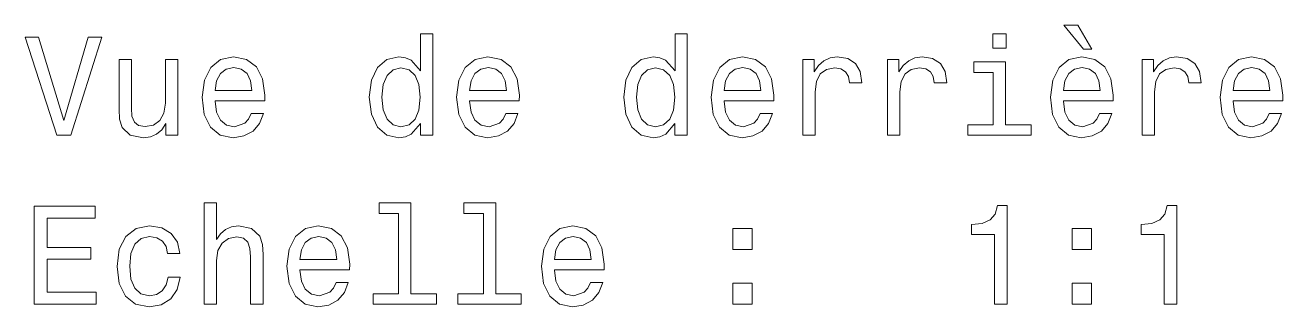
# Model space of a CAD drawing. Extents: x -1556 to 2480, y -1748 to 2591.
# Drawn here: x 2275.03 to 2320.04, y 197.5 to 207.58 of the extents above; entities that cross this region are included whole.
import ezdxf

# ---------------------------------------------------------------- set-up
doc = ezdxf.new("R2010")
doc.units = 0

msp = doc.modelspace()

# ---------------------------------------------------------------- linework, layer by layer
at = {"color": 7, "lineweight": 13}
for points in [[(2313.19873, 206.719742), (2312.694336, 207.577087), (2312.200195, 207.577087), (2312.901123, 206.719742)], [(2277.285889, 207.148422), (2276.408447, 204.167862), (2275.505615, 207.148422), (2275.026611, 207.148422), (2276.15625, 203.643372), (2276.660645, 203.643372), (2277.765137, 207.148422)], [(2289.172852, 204.061966), (2289.172852, 203.643372), (2289.616699, 203.643372), (2289.616699, 207.264404), (2289.177734, 207.264404), (2289.177734, 205.938034), (2288.839844, 206.32132), (2288.633057, 206.412109), (2288.39624, 206.447403), (2287.967529, 206.346542), (2287.634521, 206.064117), (2287.417725, 205.610229), (2287.342041, 205), (2287.417725, 204.389771), (2287.634521, 203.930832), (2287.967529, 203.643372), (2288.39624, 203.547546), (2288.633057, 203.582855), (2288.844971, 203.67363)], [(2298.280762, 204.061966), (2298.280762, 203.643372), (2298.724609, 203.643372), (2298.724609, 207.264404), (2298.285889, 207.264404), (2298.285889, 205.938034), (2297.947998, 206.32132), (2297.741211, 206.412109), (2297.50415, 206.447403), (2297.075439, 206.346542), (2296.742676, 206.064117), (2296.525879, 205.610229), (2296.450195, 205), (2296.525879, 204.389771), (2296.742676, 203.930832), (2297.075439, 203.643372), (2297.50415, 203.547546), (2297.741211, 203.582855), (2297.953125, 203.67363)], [(2310.132568, 207.264404), (2309.66333, 207.264404), (2309.66333, 206.760086), (2310.132568, 206.760086)], [(2280.488281, 206.351578), (2280.044678, 206.351578), (2280.044678, 204.788177), (2279.994141, 204.425079), (2279.8479, 204.162827), (2279.62085, 204.001434), (2279.323486, 203.951004), (2279.086426, 203.991348), (2278.935059, 204.112396), (2278.849365, 204.319168), (2278.829102, 204.611664), (2278.829102, 206.351578), (2278.385254, 206.351578), (2278.385254, 204.57132), (2278.400391, 204.213257), (2278.496338, 203.91571), (2278.788818, 203.643372), (2279.257813, 203.547546), (2279.51001, 203.582855), (2279.726807, 203.67363), (2279.91333, 203.829971), (2280.064697, 204.056915), (2280.064697, 203.643372), (2280.488281, 203.643372)], [(2281.824707, 204.868881), (2283.600098, 204.868881), (2283.60498, 205.075653), (2283.524414, 205.655624), (2283.30249, 206.08934), (2282.949463, 206.351578), (2282.480469, 206.447403), (2282.021484, 206.346542), (2281.668457, 206.064117), (2281.44165, 205.605194), (2281.36084, 205), (2281.436523, 204.379684), (2281.66333, 203.925797), (2282.011475, 203.643372), (2282.465332, 203.547546), (2282.858643, 203.613113), (2283.181396, 203.784576), (2283.418457, 204.056915), (2283.554688, 204.420029), (2283.115967, 204.420029), (2283.025146, 204.218292), (2282.894043, 204.067001), (2282.520752, 203.945969), (2282.233398, 204.001434), (2282.016357, 204.177948), (2281.875244, 204.465424), (2281.824707, 204.853745)], [(2290.932861, 204.868881), (2292.708008, 204.868881), (2292.713135, 205.075653), (2292.632568, 205.655624), (2292.410645, 206.08934), (2292.057617, 206.351578), (2291.588623, 206.447403), (2291.129639, 206.346542), (2290.776611, 206.064117), (2290.549561, 205.605194), (2290.468994, 205), (2290.544678, 204.379684), (2290.771484, 203.925797), (2291.119385, 203.643372), (2291.573486, 203.547546), (2291.966797, 203.613113), (2292.289551, 203.784576), (2292.526611, 204.056915), (2292.662598, 204.420029), (2292.223877, 204.420029), (2292.133057, 204.218292), (2292.001953, 204.067001), (2291.628906, 203.945969), (2291.341309, 204.001434), (2291.124512, 204.177948), (2290.983398, 204.465424), (2290.932861, 204.853745)], [(2300.041016, 204.868881), (2301.816162, 204.868881), (2301.821289, 205.075653), (2301.740479, 205.655624), (2301.518555, 206.08934), (2301.165527, 206.351578), (2300.696533, 206.447403), (2300.237549, 206.346542), (2299.884521, 206.064117), (2299.657715, 205.605194), (2299.576904, 205), (2299.652588, 204.379684), (2299.879639, 203.925797), (2300.227539, 203.643372), (2300.681396, 203.547546), (2301.074707, 203.613113), (2301.397705, 203.784576), (2301.634521, 204.056915), (2301.770752, 204.420029), (2301.332031, 204.420029), (2301.241211, 204.218292), (2301.110107, 204.067001), (2300.736816, 203.945969), (2300.449463, 204.001434), (2300.232666, 204.177948), (2300.091309, 204.465424), (2300.041016, 204.853745)], [(2302.85498, 203.643372), (2303.298828, 203.643372), (2303.298828, 205.191635), (2303.344238, 205.564835), (2303.480469, 205.832138), (2303.702393, 205.993515), (2304, 206.048996), (2304.22168, 206.013687), (2304.388184, 205.912827), (2304.489014, 205.741348), (2304.524414, 205.509369), (2304.973145, 205.509369), (2304.912598, 205.917862), (2304.746338, 206.210373), (2304.468994, 206.386887), (2304.090576, 206.447403), (2303.833496, 206.407059), (2303.611572, 206.306198), (2303.414795, 206.13472), (2303.258545, 205.90274), (2303.258545, 206.351578), (2302.85498, 206.351578)], [(2305.891113, 203.643372), (2306.334961, 203.643372), (2306.334961, 205.191635), (2306.380371, 205.564835), (2306.516357, 205.832138), (2306.738281, 205.993515), (2307.035889, 206.048996), (2307.257813, 206.013687), (2307.424316, 205.912827), (2307.525146, 205.741348), (2307.560303, 205.509369), (2308.009277, 205.509369), (2307.94873, 205.917862), (2307.782227, 206.210373), (2307.504883, 206.386887), (2307.126709, 206.447403), (2306.869385, 206.407059), (2306.647705, 206.306198), (2306.450928, 206.13472), (2306.294678, 205.90274), (2306.294678, 206.351578), (2305.891113, 206.351578)], [(2310.117432, 204.016571), (2310.117432, 206.260803), (2308.977539, 206.260803), (2308.977539, 205.882568), (2309.673584, 205.882568), (2309.673584, 204.016571), (2308.765625, 204.016571), (2308.765625, 203.643372), (2311.035156, 203.643372), (2311.035156, 204.016571)], [(2312.185059, 204.868881), (2313.960205, 204.868881), (2313.965332, 205.075653), (2313.884521, 205.655624), (2313.662598, 206.08934), (2313.30957, 206.351578), (2312.840576, 206.447403), (2312.381836, 206.346542), (2312.028809, 206.064117), (2311.801758, 205.605194), (2311.721191, 205), (2311.796631, 204.379684), (2312.023682, 203.925797), (2312.371582, 203.643372), (2312.825439, 203.547546), (2313.218994, 203.613113), (2313.541748, 203.784576), (2313.778809, 204.056915), (2313.914795, 204.420029), (2313.476074, 204.420029), (2313.385254, 204.218292), (2313.25415, 204.067001), (2312.881104, 203.945969), (2312.593506, 204.001434), (2312.376709, 204.177948), (2312.235596, 204.465424), (2312.185059, 204.853745)], [(2314.999268, 203.643372), (2315.442871, 203.643372), (2315.442871, 205.191635), (2315.488281, 205.564835), (2315.624512, 205.832138), (2315.846436, 205.993515), (2316.144043, 206.048996), (2316.365967, 206.013687), (2316.532227, 205.912827), (2316.633057, 205.741348), (2316.668457, 205.509369), (2317.117432, 205.509369), (2317.056885, 205.917862), (2316.890381, 206.210373), (2316.613037, 206.386887), (2316.234863, 206.447403), (2315.977539, 206.407059), (2315.755615, 206.306198), (2315.559082, 206.13472), (2315.402588, 205.90274), (2315.402588, 206.351578), (2314.999268, 206.351578)], [(2318.25708, 204.868881), (2320.032227, 204.868881), (2320.037354, 205.075653), (2319.956543, 205.655624), (2319.734863, 206.08934), (2319.381836, 206.351578), (2318.912598, 206.447403), (2318.453857, 206.346542), (2318.10083, 206.064117), (2317.873779, 205.605194), (2317.793213, 205), (2317.868652, 204.379684), (2318.095703, 203.925797), (2318.443604, 203.643372), (2318.897461, 203.547546), (2319.291016, 203.613113), (2319.61377, 203.784576), (2319.85083, 204.056915), (2319.986816, 204.420029), (2319.548096, 204.420029), (2319.457275, 204.218292), (2319.326172, 204.067001), (2318.953125, 203.945969), (2318.665527, 204.001434), (2318.44873, 204.177948), (2318.307617, 204.465424), (2318.25708, 204.853745)], [(2281.824707, 205.242081), (2281.880371, 205.590057), (2282.016357, 205.84726), (2282.223145, 206.003601), (2282.495605, 206.059082), (2282.762939, 206.003601), (2282.969727, 205.84726), (2283.095703, 205.590057), (2283.141113, 205.242081)], [(2288.47168, 206.048996), (2288.764404, 205.978394), (2288.986084, 205.781708), (2289.117432, 205.453888), (2289.167725, 205), (2289.117432, 204.541061), (2288.986084, 204.213257), (2288.764404, 204.01152), (2288.47168, 203.945969), (2288.194336, 204.01152), (2287.982666, 204.213257), (2287.841309, 204.546112), (2287.795898, 205), (2287.841309, 205.448853), (2287.982666, 205.776657), (2288.194336, 205.978394)], [(2290.932861, 205.242081), (2290.988281, 205.590057), (2291.124512, 205.84726), (2291.331299, 206.003601), (2291.603516, 206.059082), (2291.87085, 206.003601), (2292.077637, 205.84726), (2292.203857, 205.590057), (2292.249268, 205.242081)], [(2297.579834, 206.048996), (2297.872314, 205.978394), (2298.094238, 205.781708), (2298.225342, 205.453888), (2298.275879, 205), (2298.225342, 204.541061), (2298.094238, 204.213257), (2297.872314, 204.01152), (2297.579834, 203.945969), (2297.30249, 204.01152), (2297.090576, 204.213257), (2296.949463, 204.546112), (2296.904053, 205), (2296.949463, 205.448853), (2297.090576, 205.776657), (2297.30249, 205.978394)], [(2300.041016, 205.242081), (2300.096436, 205.590057), (2300.232666, 205.84726), (2300.439453, 206.003601), (2300.71167, 206.059082), (2300.979004, 206.003601), (2301.185791, 205.84726), (2301.311768, 205.590057), (2301.357178, 205.242081)], [(2312.185059, 205.242081), (2312.240479, 205.590057), (2312.376709, 205.84726), (2312.583496, 206.003601), (2312.855713, 206.059082), (2313.123047, 206.003601), (2313.329834, 205.84726), (2313.456055, 205.590057), (2313.501221, 205.242081)], [(2318.25708, 205.242081), (2318.3125, 205.590057), (2318.44873, 205.84726), (2318.655518, 206.003601), (2318.927734, 206.059082), (2319.195068, 206.003601), (2319.401855, 205.84726), (2319.528076, 205.590057), (2319.573486, 205.242081)], [(2281.436523, 197.596542), (2281.880371, 197.596542), (2281.880371, 199.159943), (2281.925781, 199.518005), (2282.072021, 199.780258), (2282.298828, 199.94165), (2282.601563, 200.002167), (2282.843506, 199.951736), (2282.994873, 199.815567), (2283.070557, 199.588623), (2283.095703, 199.286026), (2283.095703, 197.596542), (2283.539551, 197.596542), (2283.539551, 199.376801), (2283.519287, 199.734863), (2283.428467, 200.032425), (2283.131104, 200.304749), (2282.666992, 200.400574), (2282.414795, 200.36528), (2282.197998, 200.269455), (2282.016357, 200.118149), (2281.880371, 199.911377), (2281.880371, 201.217575), (2281.436523, 201.217575)], [(2288.391113, 200.844376), (2288.391113, 197.969742), (2287.478271, 197.969742), (2287.478271, 197.596542), (2289.742676, 197.596542), (2289.742676, 197.969742), (2288.834961, 197.969742), (2288.834961, 201.217575), (2287.695068, 201.217575), (2287.695068, 200.844376)], [(2291.427246, 200.844376), (2291.427246, 197.969742), (2290.514404, 197.969742), (2290.514404, 197.596542), (2292.778809, 197.596542), (2292.778809, 197.969742), (2291.87085, 197.969742), (2291.87085, 201.217575), (2290.731201, 201.217575), (2290.731201, 200.844376)], [(2275.349365, 197.596542), (2277.568359, 197.596542), (2277.568359, 198.020172), (2275.813232, 198.020172), (2275.813232, 199.205338), (2277.376709, 199.205338), (2277.376709, 199.623917), (2275.813232, 199.623917), (2275.813232, 200.672913), (2277.528076, 200.672913), (2277.528076, 201.096542), (2275.349365, 201.096542)], [(2309.713867, 197.596542), (2310.172852, 197.596542), (2310.172852, 201.121765), (2309.829834, 201.121765), (2309.739014, 200.814117), (2309.557617, 200.607346), (2309.280029, 200.486313), (2308.896973, 200.445969), (2308.896973, 200.087891), (2309.713867, 200.087891)], [(2315.785889, 197.596542), (2316.244873, 197.596542), (2316.244873, 201.121765), (2315.901855, 201.121765), (2315.811035, 200.814117), (2315.629639, 200.607346), (2315.352295, 200.486313), (2314.968994, 200.445969), (2314.968994, 200.087891), (2315.785889, 200.087891)], [(2280.125244, 199.407059), (2280.563965, 199.407059), (2280.473145, 199.810516), (2280.256348, 200.12825), (2279.918457, 200.324936), (2279.479736, 200.400574), (2278.995605, 200.299713), (2278.627441, 200.017288), (2278.395508, 199.558365), (2278.314697, 198.943085), (2278.390381, 198.332855), (2278.617432, 197.878967), (2278.975342, 197.596542), (2279.4646, 197.500717), (2279.898193, 197.57637), (2280.236084, 197.788177), (2280.468262, 198.121033), (2280.569092, 198.564835), (2280.145508, 198.564835), (2280.069824, 198.282425), (2279.928467, 198.070602), (2279.726807, 197.939484), (2279.479736, 197.899139), (2279.172119, 197.964691), (2278.950195, 198.166428), (2278.813965, 198.494232), (2278.768555, 198.958221), (2278.813965, 199.412109), (2278.955322, 199.739914), (2279.182129, 199.94165), (2279.479736, 200.012253), (2279.741943, 199.966858), (2279.938721, 199.850861), (2280.069824, 199.659225)], [(2284.86084, 198.822052), (2286.635986, 198.822052), (2286.641113, 199.028824), (2286.560303, 199.608795), (2286.338623, 200.042511), (2285.985596, 200.304749), (2285.516357, 200.400574), (2285.057617, 200.299713), (2284.70459, 200.017288), (2284.477539, 199.558365), (2284.396973, 198.953171), (2284.472412, 198.332855), (2284.699463, 197.878967), (2285.047363, 197.596542), (2285.501221, 197.500717), (2285.894775, 197.566284), (2286.217529, 197.737747), (2286.45459, 198.010086), (2286.590576, 198.373199), (2286.151855, 198.373199), (2286.061035, 198.171463), (2285.929932, 198.020172), (2285.556885, 197.899139), (2285.269287, 197.954605), (2285.05249, 198.131119), (2284.911377, 198.418594), (2284.86084, 198.806915)], [(2293.968994, 198.822052), (2295.744141, 198.822052), (2295.749268, 199.028824), (2295.668457, 199.608795), (2295.446533, 200.042511), (2295.093506, 200.304749), (2294.624512, 200.400574), (2294.165527, 200.299713), (2293.8125, 200.017288), (2293.585693, 199.558365), (2293.504883, 198.953171), (2293.580566, 198.332855), (2293.807617, 197.878967), (2294.155518, 197.596542), (2294.609375, 197.500717), (2295.002686, 197.566284), (2295.325439, 197.737747), (2295.5625, 198.010086), (2295.69873, 198.373199), (2295.26001, 198.373199), (2295.169189, 198.171463), (2295.038086, 198.020172), (2294.664795, 197.899139), (2294.377441, 197.954605), (2294.160645, 198.131119), (2294.019287, 198.418594), (2293.968994, 198.806915)], [(2300.348633, 199.553314), (2301.044678, 199.553314), (2301.044678, 200.304749), (2300.348633, 200.304749)], [(2312.492676, 199.553314), (2313.188721, 199.553314), (2313.188721, 200.304749), (2312.492676, 200.304749)], [(2284.86084, 199.195251), (2284.91626, 199.543228), (2285.05249, 199.80043), (2285.259277, 199.956772), (2285.531494, 200.012253), (2285.798828, 199.956772), (2286.005615, 199.80043), (2286.131836, 199.543228), (2286.177246, 199.195251)], [(2293.968994, 199.195251), (2294.024414, 199.543228), (2294.160645, 199.80043), (2294.367432, 199.956772), (2294.639648, 200.012253), (2294.906982, 199.956772), (2295.11377, 199.80043), (2295.239746, 199.543228), (2295.285156, 199.195251)], [(2300.348633, 197.596542), (2301.044678, 197.596542), (2301.044678, 198.347977), (2300.348633, 198.347977)], [(2312.492676, 197.596542), (2313.188721, 197.596542), (2313.188721, 198.347977), (2312.492676, 198.347977)]]:
    msp.add_lwpolyline(points, close=True, dxfattribs=at)

doc.saveas('drawing.dxf')
